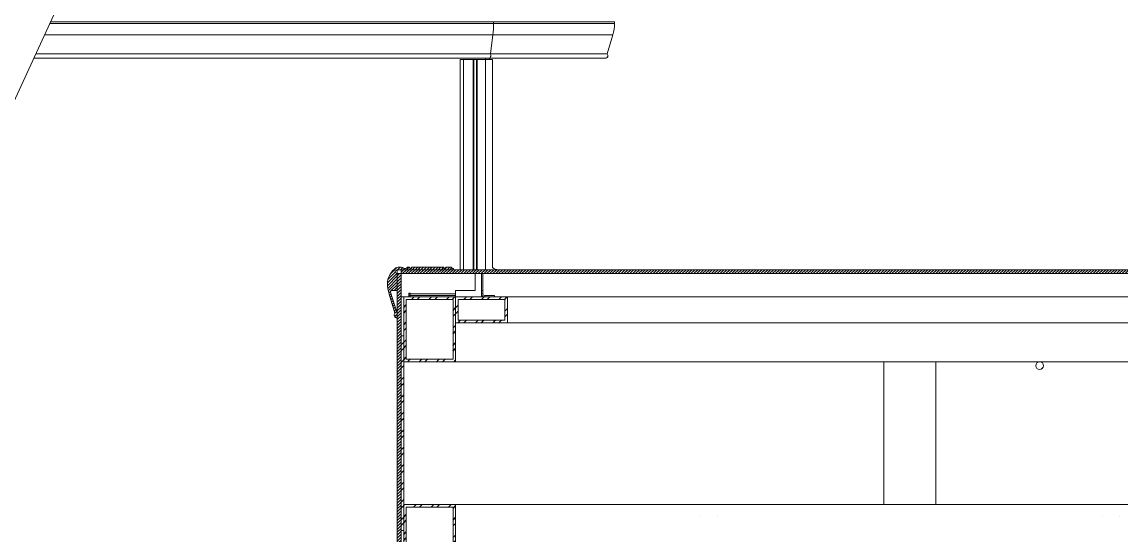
# Model space of a CAD drawing. Header units: millimetres. Extents: x -16985 to -606, y 2122 to 9380.
# Drawn here: x -2649 to -1803, y 5215 to 5610 of the extents above; entities that cross this region are included whole.
import ezdxf

# ---------------------------------------------------------------- set-up
doc = ezdxf.new("R2010")
doc.units = ezdxf.units.MM
doc.linetypes.add('K5LT32768', pattern=[0])
doc.linetypes.add('K5LT_THIN', pattern=[0])
pattern_1 = [(45, (0, 0), (-6.735192, 6.735192), []), (45, (4.49, 0), (-6.735192, 6.735192), [])]
pattern_2 = [(45, (0, 0), (-1.122532, 1.122532), [])]

msp = doc.modelspace()

# ---------------------------------------------------------------- hatches: boundary and pattern name
h = msp.add_hatch()
h.set_pattern_fill('ANSI31_ISO', style=0, pattern_type=0)
h.set_pattern_definition(pattern_2)
h.paths.add_polyline_path([(-1638.29, 5604.19), (-1641.29, 5604.19), (-1641.29, 5426.19), (-1642.08, 5422.96), (-1644.27, 5420.46), (-1647.36, 5419.25), (-1648.29, 5419.19), (-2357.29, 5419.19), (-2357.29, 5416.19), (-1648.29, 5416.19), (-1644.39, 5416.98), (-1641.11, 5419.23), (-1638.96, 5422.58), (-1638.29, 5426.19)])
h = msp.add_hatch()
h.set_pattern_fill('ANSI31_ISO', style=0, pattern_type=0)
h.set_pattern_definition(pattern_2)
h.paths.add_polyline_path([(-2350.6, 5420.65), (-2351.73, 5421.16), (-2351.86, 5421.16), (-2352.98, 5420.65), (-2354.39, 5420.06), (-2355.41, 5420.47), (-2357.33, 5421.16), (-2359.51, 5421.16), (-2361.27, 5420.59), (-2364.88, 5416.99), (-2367.21, 5412.46), (-2367.79, 5410.16), (-2367.79, 5409), (-2367, 5402.13), (-2366.48, 5400.23), (-2362.03, 5385.66), (-2362.64, 5384.01), (-2361.75, 5382.49), (-2360.43, 5382.16), (-2360.43, 5385.66), (-2365.38, 5401.86), (-2365.25, 5402.73), (-2364.49, 5403.15), (-2364.42, 5403.16), (-2360.29, 5403.16), (-2360.29, 5416.16), (-2361.79, 5417.02), (-2361.79, 5418.01), (-2360.43, 5419.19), (-2316.79, 5419.19), (-2316.79, 5420.06), (-2318.1, 5420.65), (-2319.23, 5421.16), (-2321.86, 5421.16), (-2322.98, 5420.65), (-2324.29, 5420.06), (-2324.29, 5421.16), (-2349.29, 5421.16), (-2349.29, 5420.06)])
h = msp.add_hatch()
h.set_pattern_fill('ANSI31_ISO', style=0, pattern_type=0)
h.set_pattern_definition(pattern_2)
h.paths.add_polyline_path([(-2357.29, 5416.19), (-2360.29, 5416.19), (-2360.29, 5209.19), (-2357.29, 5209.19)])
h = msp.add_hatch()
h.set_pattern_fill('ANSI32_ISO', style=0, pattern_type=0)
h.set_pattern_definition(pattern_1)
h.paths.add_polyline_path([(-2315.29, 5348.19), (-2315.29, 5398.19), (-2355.29, 5398.19), (-2355.29, 5348.19)])
h.paths.add_polyline_path([(-2353.29, 5396.19), (-2317.29, 5396.19), (-2317.29, 5350.19), (-2353.29, 5350.19)])
h = msp.add_hatch()
h.set_pattern_fill('ANSI32_ISO', style=0, pattern_type=0)
h.set_pattern_definition(pattern_1)
h.paths.add_polyline_path([(-2315.29, 5398.19), (-2315.29, 5378.19), (-2275.29, 5378.19), (-2275.29, 5398.19)])
h.paths.add_polyline_path([(-2277.29, 5380.19), (-2313.29, 5380.19), (-2313.29, 5396.19), (-2277.29, 5396.19)])
h = msp.add_hatch()
h.set_pattern_fill('ANSI32_ISO', style=0, pattern_type=0)
h.set_pattern_definition(pattern_1)
h.paths.add_polyline_path([(-2357.29, 5368.19), (-2357.29, 5218.19), (-2355.29, 5218.19), (-2355.29, 5368.19)])
h = msp.add_hatch()
h.set_pattern_fill('ANSI32_ISO', style=0, pattern_type=0)
h.set_pattern_definition(pattern_1)
h.paths.add_polyline_path([(-1862.29, 5345.19), (-1863.07, 5347.2), (-1864.99, 5348.17), (-1867.07, 5347.61), (-1868.23, 5345.79), (-1867.88, 5343.67), (-1866.2, 5342.33), (-1864.05, 5342.46), (-1862.54, 5344)])
h = msp.add_hatch()
h.set_pattern_fill('ANSI32_ISO', style=0, pattern_type=0)
h.set_pattern_definition(pattern_1)
h.paths.add_polyline_path([(-2315.29, 5188.19), (-2315.29, 5238.19), (-2355.29, 5238.19), (-2355.29, 5188.19)])
h.paths.add_polyline_path([(-2353.29, 5236.19), (-2317.29, 5236.19), (-2317.29, 5190.19), (-2353.29, 5190.19)])

# ---------------------------------------------------------------- linework, layer by layer
at = {"color": 7, "linetype": 'K5LT_THIN', "lineweight": 18}
for p, q in [((-2760.46, 5320.94), (-2475.63, 5940.81)), ((-2286.09, 5610.16), (-2627.57, 5610.16)), ((-2286.09, 5609), (-2286.09, 5610.16)), ((-2286.09, 5610.16), (-2192.79, 5610.16)), ((-2286.09, 5609), (-2192.79, 5609)), ((-2192.79, 5610.16), (-2192.79, 5609)), ((-2288.47, 5585.66), (-2286.63, 5600.23)), ((-2286.63, 5600.23), (-2194.1, 5600.23)), ((-2194.1, 5600.23), (-2198.56, 5585.66)), ((-2640.44, 5582.15), (-2289.06, 5582.15)), ((-2288.47, 5585.66), (-2638.83, 5585.66)), ((-2311.79, 5581.19), (-2311.79, 5419.19)), ((-2311.79, 5581.19), (-2309.29, 5581.19)), ((-2309.29, 5581.19), (-2309.29, 5419.19)), ((-2309.29, 5581.19), (-2301.79, 5581.19)), ((-2301.79, 5581.19), (-2301.79, 5419.19)), ((-2301.79, 5581.19), (-2301.29, 5581.19)), ((-2301.29, 5581.19), (-2301.29, 5419.19)), ((-2301.29, 5581.19), (-2299.29, 5581.19)), ((-2299.29, 5581.19), (-2299.29, 5419.19)), ((-2299.29, 5581.19), (-2298.79, 5581.19)), ((-2298.79, 5581.19), (-2292.29, 5581.19)), ((-2298.79, 5581.19), (-2298.79, 5419.19)), ((-2292.29, 5581.19), (-2292.29, 5582.15)), ((-2292.29, 5581.19), (-2292.29, 5419.19)), ((-2292.29, 5581.19), (-2286.79, 5581.19)), ((-2289.29, 5581.19), (-2289.29, 5582.15)), ((-2289.06, 5582.15), (-2199.97, 5582.15)), ((-2288.47, 5585.66), (-2198.56, 5585.66)), ((-2286.79, 5581.19), (-2286.79, 5420.82)), ((-2357.33, 5421.16), (-2359.51, 5421.16)), ((-2351.73, 5421.16), (-2351.86, 5421.16)), ((-2349.29, 5421.16), (-2349.29, 5420.06)), ((-2324.29, 5421.16), (-2349.29, 5421.16)), ((-2324.29, 5420.06), (-2324.29, 5421.16)), ((-2319.23, 5421.16), (-2321.86, 5421.16)), ((-2316.79, 5419.19), (-2316.79, 5420.06)), ((-2361.79, 5418.01), (-2360.43, 5419.19)), ((-2361.79, 5417.02), (-2361.79, 5418.01)), ((-2360.29, 5416.16), (-2361.79, 5417.02)), ((-2360.43, 5419.19), (-2316.79, 5419.19)), ((-2360.29, 5416.19), (-2360.29, 5419.19)), ((-2357.29, 5416.19), (-2360.29, 5416.19)), ((-2360.29, 5416.19), (-2360.29, 5209.19)), ((-2360.29, 5403.16), (-2360.29, 5416.16)), ((-2357.29, 5419.19), (-2357.29, 5416.19)), ((-2357.29, 5419.19), (-1648.29, 5419.19)), ((-2357.29, 5416.19), (-1648.29, 5416.19)), ((-2357.29, 5416.19), (-2357.29, 5209.19)), ((-2300.29, 5403.19), (-2300.29, 5416.19)), ((-2295.29, 5416.19), (-2295.29, 5398.19)), ((-2294.29, 5416.19), (-2294.29, 5403.19)), ((-2367.79, 5410.16), (-2367.79, 5409)), ((-2364.42, 5403.16), (-2360.29, 5403.16)), ((-2315.29, 5403.19), (-2300.29, 5403.19)), ((-2315.29, 5400.59), (-2315.29, 5403.19)), ((-2295.29, 5403.19), (-2294.29, 5403.19)), ((-2294.29, 5403.19), (-2294.29, 5400.59)), ((-2366.48, 5400.23), (-2362.03, 5385.66)), ((-2360.43, 5385.66), (-2365.38, 5401.86)), ((-2357.29, 5398.19), (-2355.29, 5398.19)), ((-2315.29, 5398.19), (-2355.29, 5398.19)), ((-2355.29, 5398.19), (-2355.29, 5348.19)), ((-2353.29, 5396.19), (-2353.29, 5350.19)), ((-2317.29, 5396.19), (-2353.29, 5396.19)), ((-2351.29, 5401.19), (-2350.29, 5401.19)), ((-2351.29, 5398.19), (-2351.29, 5401.19)), ((-2350.29, 5399.19), (-2351.29, 5399.19)), ((-2350.29, 5401.19), (-2350.29, 5400.59)), ((-2350.29, 5400.59), (-2350.29, 5399.19)), ((-2315.29, 5400.59), (-2350.29, 5400.59)), ((-2350.29, 5398.19), (-2350.29, 5399.19)), ((-2350.29, 5399.19), (-2315.29, 5399.19)), ((-2317.29, 5350.19), (-2317.29, 5396.19)), ((-2315.29, 5399.19), (-2315.29, 5400.59)), ((-2315.29, 5398.19), (-2315.29, 5399.19)), ((-2315.29, 5348.19), (-2315.29, 5398.19)), ((-2275.29, 5398.19), (-2315.29, 5398.19)), ((-2315.29, 5398.19), (-2315.29, 5378.19)), ((-2277.29, 5396.19), (-2313.29, 5396.19)), ((-2313.29, 5396.19), (-2313.29, 5380.19)), ((-2294.29, 5400.59), (-2295.29, 5400.59)), ((-2292.89, 5399.19), (-2292.89, 5398.19)), ((-2285.29, 5399.19), (-2292.89, 5399.19)), ((-2285.29, 5398.19), (-2285.29, 5399.19)), ((-2277.29, 5380.19), (-2277.29, 5396.19)), ((-2275.29, 5378.19), (-2275.29, 5398.19)), ((-2275.29, 5398.19), (-1725.57, 5398.19)), ((-2360.43, 5382.16), (-2360.43, 5385.66)), ((-2315.29, 5378.19), (-2275.29, 5378.19)), ((-2313.29, 5380.19), (-2277.29, 5380.19)), ((-2275.29, 5378.19), (-1725.57, 5378.19)), ((-2355.29, 5368.19), (-2357.29, 5368.19)), ((-2357.29, 5218.19), (-2357.29, 5368.19)), ((-2355.29, 5218.19), (-2355.29, 5368.19)), ((-2355.29, 5348.19), (-2315.29, 5348.19)), ((-2353.29, 5350.19), (-2317.29, 5350.19)), ((-2315.29, 5348.19), (-1575.29, 5348.19)), ((-1985.29, 5348.19), (-1985.29, 5238.19)), ((-1985.29, 5348.19), (-1945.29, 5348.19)), ((-1945.29, 5348.19), (-1945.29, 5238.19)), ((-2355.29, 5238.19), (-2355.29, 5188.19)), ((-2315.29, 5238.19), (-2355.29, 5238.19)), ((-2317.29, 5236.19), (-2353.29, 5236.19)), ((-2353.29, 5236.19), (-2353.29, 5190.19)), ((-2317.29, 5190.19), (-2317.29, 5236.19)), ((-2315.29, 5188.19), (-2315.29, 5238.19)), ((-2315.29, 5238.19), (-1575.29, 5238.19)), ((-1985.29, 5238.19), (-1945.29, 5238.19)), ((-2126.79, 5229.19), (-2126.79, 5229.17)), ((-2113.79, 5229.17), (-2113.79, 5229.19)), ((-1816.79, 5229.19), (-1816.79, 5229.17)), ((-1803.79, 5229.17), (-1803.79, 5229.19)), ((-2357.29, 5218.19), (-2355.29, 5218.19))]:
    msp.add_line(p, q, dxfattribs=at)
at = {"color": 8, "linetype": 'K5LT32768', "lineweight": 15, "true_color": 0x808080}
for p, q in [((-2286.09, 5609), (-2628.1, 5609)), ((-2286.63, 5600.23), (-2632.13, 5600.23)), ((-2350.29, 5400.59), (-2351.29, 5400.59))]:
    msp.add_line(p, q, dxfattribs=at)
at = {"color": 7, "linetype": 'K5LT_THIN', "lineweight": 18}
msp.add_circle((-1865.29, 5345.19), 3, dxfattribs=at)
for centre, radius, start, end in [((-2222.79, 5609), 30, 343, 0), ((-2199.97, 5584.19), 2.04, 264.71662, 46.14904), ((-2199.97, 5584.19), 2.04, 270, 46.14904), ((-2351.68, 5407.34), 16.35, 125.87081, 170.07262), ((-2359.51, 5418.16), 3, 90, 125.87081), ((-2357.33, 5418.16), 3, 50.29844, 90), ((-2354.29, 5421.81), 1.75, 230.29844, 318.47527), ((-2351.86, 5419.66), 1.5, 90, 138.47527), ((-2351.73, 5419.66), 1.5, 41.52473, 90), ((-2349.29, 5421.81), 1.75, 221.52473, 270), ((-2324.29, 5421.81), 1.75, 270, 318.47527), ((-2321.86, 5419.66), 1.5, 90, 138.47527), ((-2319.23, 5419.66), 1.5, 41.52473, 90), ((-2316.79, 5421.81), 1.75, 221.52473, 270), ((-2282.29, 5426.19), 7, 229.9948, 270), ((-2337.79, 5409), 30, 180, 197), ((-2364.42, 5402.16), 1, 90, 197), ((-2292.89, 5400.59), 2.4, 180, 270), ((-2292.89, 5400.59), 1.4, 180, 270), ((-2360.61, 5384.19), 2.04, 133.85096, 275.28338)]:
    msp.add_arc(centre, radius, start, end, dxfattribs=at)
for centre, major_axis, start_param, end_param in [((-2298.51, 5609), (0, 30), -1.867502, -1.570796), ((-2289.06, 5584.19), (0, 2.04), 3.04938, 5.517842), ((-2289.06, 5584.19), (0, 2.04), 3.141593, 5.517842)]:
    msp.add_ellipse(centre, major_axis=major_axis, ratio=0.414214, start_param=start_param, end_param=end_param, dxfattribs=at)

doc.saveas('drawing.dxf')
